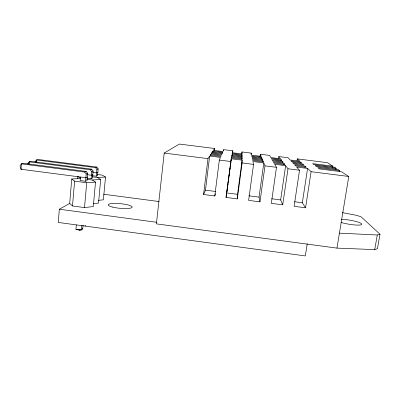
<?xml version="1.0" encoding="UTF-8"?>
<svg xmlns="http://www.w3.org/2000/svg" width="400" height="400" viewBox="0 0 400 400"><rect width="100%" height="100%" fill="white"/><g stroke="black" fill="none" stroke-linecap="round" stroke-linejoin="round"><path stroke-width="0.6" d="M237.325 198.9L237.54 194.33L242.085 160.14L231.255 158.77L226.05 197.43L237.325 198.9L242.115 162.95L242.085 160.14M29.015 164.17L29.18 161.84L31.12 161.34L91.66 169.18L93.115 170.995L92.485 177.995L91.105 178.65L87.05 178.12M36.275 162.23L36.44 159.98L38.25 159.51L96.78 167.07L98.18 168.83L97.56 175.595L96.275 176.205L92.36 175.695M69.535 203.5L59.33 209.22L58.26 222.44L305.335 255.93L307.235 243.72M77.525 178.965L77.74 176.485L80.62 178.49L71.735 179.015L69.69 203.395L72.5 205.975L84.515 207.58L93.29 206.55L95.51 182.125L92.3 180.015L86.765 179.29M72.5 205.975L74.605 181.14L71.735 179.015M83.09 225.13L82.765 228.82L81.265 229.965L79.235 230.195L75.94 229.245L76.315 224.905M80.46 177.02L80.15 180.565L85.555 181.275L87.035 180.57L87.675 173.32L86.17 171.44L23.47 163.3L21.39 163.84L20 165.97L21.015 169.27L85.865 177.725L87.345 177.055M81.645 225.63L81.265 229.965L75.94 229.245M85.555 181.275L86.2 173.96L84.675 172.055L21.39 163.84L21.015 169.27L22.055 168.975M84.515 207.58L86.715 182.73L95.51 182.125M91.105 178.65L91.74 171.59L90.27 169.755L29.18 161.84L27.795 163.91L29.22 162.81M96.275 176.205L96.9 169.38L95.485 167.61L36.44 159.98L35.065 161.985L35.975 161.28M92.155 176.795L97.495 177.49L100.69 179.48L98.51 203.07L93.13 203.67M97.5 174.505L102.345 175.135L105.52 177.02L103.38 199.82L98.455 200.345M214.35 150.35L214.58 148.5L179.345 144.07L164.205 153.075L156.405 223.865L336.96 248.115L374.72 249.605L377.44 248.665L380 234.205L360.99 216.745L356.395 215.3L342.3 212.62M203.57 194.495L207.985 158.625L209.67 156.04L220.45 157.405L219.335 160.065L214.795 195.96L203.57 194.495L205.46 190.155L209.67 156.04M210.675 155.48L210.83 154.26L221.22 155.575L220.84 156.475L210.26 155.135L210.83 154.26M211.755 153.83L211.905 152.61L221.935 153.875L221.58 154.71L211.375 153.42L211.905 152.61M212.755 152.295L212.91 151.065L222.6 152.285L222.44 153.515M223.55 150.88L223.705 149.645L232.845 150.795L232.525 153.265M226.05 197.43L231.255 158.77M227.09 191.355L227.33 189.53M227.49 188.31L227.645 187.09M227.885 185.26L228.04 184.04M228.2 182.82L228.515 180.38M228.675 179.16L228.915 177.33M229.07 176.11L229.23 174.89M229.39 173.67L229.705 171.23M229.865 170.01L230.1 168.18M230.26 166.96L230.495 165.13M230.655 163.91L230.895 162.08M231.05 160.865L231.21 159.645M231.475 158.11L231.63 156.89L242.07 158.21L242.075 159.155L231.45 157.815L231.63 156.89M231.82 156.365L231.98 155.14L242.05 156.41L242.06 157.295L231.81 156L231.98 155.14M232.145 154.74L232.305 153.51L242.035 154.735L242.04 155.56L232.145 154.31L232.305 153.51M241.68 154.415L242.005 151.945L251.18 153.1L251.61 155.145L261.215 156.355L260.375 154.255L269.585 155.41L270.835 157.565L280.475 158.78L278.815 156.57L288.06 157.735L290.135 159.995L299.815 161.215L297.325 158.895L297.055 160.715M241.87 155.965L242.035 154.735M241.885 157.635L242.05 156.41M241.905 159.43L242.07 158.21M241.43 164.04L241.67 162.21M251.015 154.335L251.18 153.1M253.545 164.4L248.63 200.375L259.965 201.855L265 165.855L263.82 162.89L252.94 161.515L253.545 164.4L242.115 162.95M260.035 156.725L260.375 154.255M261.375 158.425L261.545 157.19L251.78 155.96L251.955 156.81L261.895 158.06L261.545 157.19M262.08 160.185L262.25 158.96L252.14 157.685L252.33 158.59L262.62 159.89L262.25 158.96M262.835 162.075L263.005 160.855L252.525 159.53L252.73 160.505L263.405 161.855L263.005 160.855M259.965 201.855L259.045 197.125L263.82 162.89M276.485 167.31L271.32 203.34L282.705 204.825L287.995 168.77L285.65 165.655L274.725 164.27L276.485 167.31L265 165.855M278.555 158.39L278.815 156.57M280.96 160.895L281.14 159.66L271.335 158.425L271.85 159.315L281.825 160.57L281.14 159.66M282.36 162.745L282.535 161.515L272.385 160.235L272.935 161.19L283.275 162.495L282.535 161.515M283.86 164.735L284.035 163.51L273.51 162.18L274.105 163.205L284.83 164.56L284.035 163.51M282.705 204.825L280.645 199.935L285.65 165.655M299.535 170.235L294.115 206.315L305.555 207.81L311.1 171.7L307.58 168.425L296.605 167.04L299.535 170.235L287.995 168.77M304.975 167.405L305.16 166.175L294.585 164.84L295.575 165.92L306.345 167.28L305.16 166.175M305.555 207.81L302.345 202.76L307.58 168.425M332.655 167.385L332.85 166.175L327.46 162.685L297.325 158.895M335.895 169.505L336.095 168.27L334.445 167.205L313.89 164.615L312.655 163.63L332.85 166.175M339.375 171.75L339.57 170.525L337.8 169.375L316.5 166.69L315.175 165.63L336.095 168.27M336.96 248.115L348.77 176.475L341.41 171.715L319.305 168.92L317.875 167.785L339.57 170.525M374.72 249.605L377.295 235L380 234.205M232.845 150.795L232.46 152.735L242.025 153.94L242.005 151.945M214.795 195.96L215.46 193.75M222.6 152.285L222.27 153.065L212.415 151.825L212.91 151.065M223.705 149.645L222.915 151.535L213.385 150.335L214.58 148.5M97.86 172.315L96.58 172.895L92.655 172.39M92.79 174.6L91.41 175.225L87.115 174.665M86.2 173.96L87.675 173.32M91.74 171.59L93.115 170.995M96.9 169.38L98.18 168.83M95.485 167.61L96.78 167.07M84.675 172.055L86.17 171.44M90.27 169.755L91.66 169.18M79.235 230.195L80.245 229.8M81.755 229.21L82.765 228.82M84.905 225.92L85.895 225.8M92.3 180.015L100.69 179.48M97.495 177.49L105.52 177.02M339.425 233.145L377.295 235M164.205 153.075L207.985 158.625M219.335 160.065L230.71 161.505M311.1 171.7L348.77 176.475M205.46 190.155L215.535 191.465M226.82 192.935L237.54 194.33M248.88 195.805L259.045 197.125M271.635 198.765L280.645 199.935M294.5 201.74L302.345 202.76M74.605 181.14L86.715 182.73M103.6 194.235L159.14 201.56M59.33 209.22L156.865 222.305M341.27 219.26A12.685 2.08 9.5 0 1 358.49 222.245A12.685 2.08 9.5 0 1 358.265 225.11A12.685 2.08 9.5 0 1 341.025 222.415M300.81 162.14L290.965 160.9L291.825 161.83L301.84 163.095L300.81 162.14M302.91 164.085L292.71 162.8L293.63 163.8L304.015 165.11L302.91 164.085M112.305 207.035A12.065 2.325 5.4 0 0 131.965 207.51A12.065 2.325 5.4 0 0 116.245 203.43A12.065 2.325 5.4 0 0 112.305 207.035"/></g></svg>
